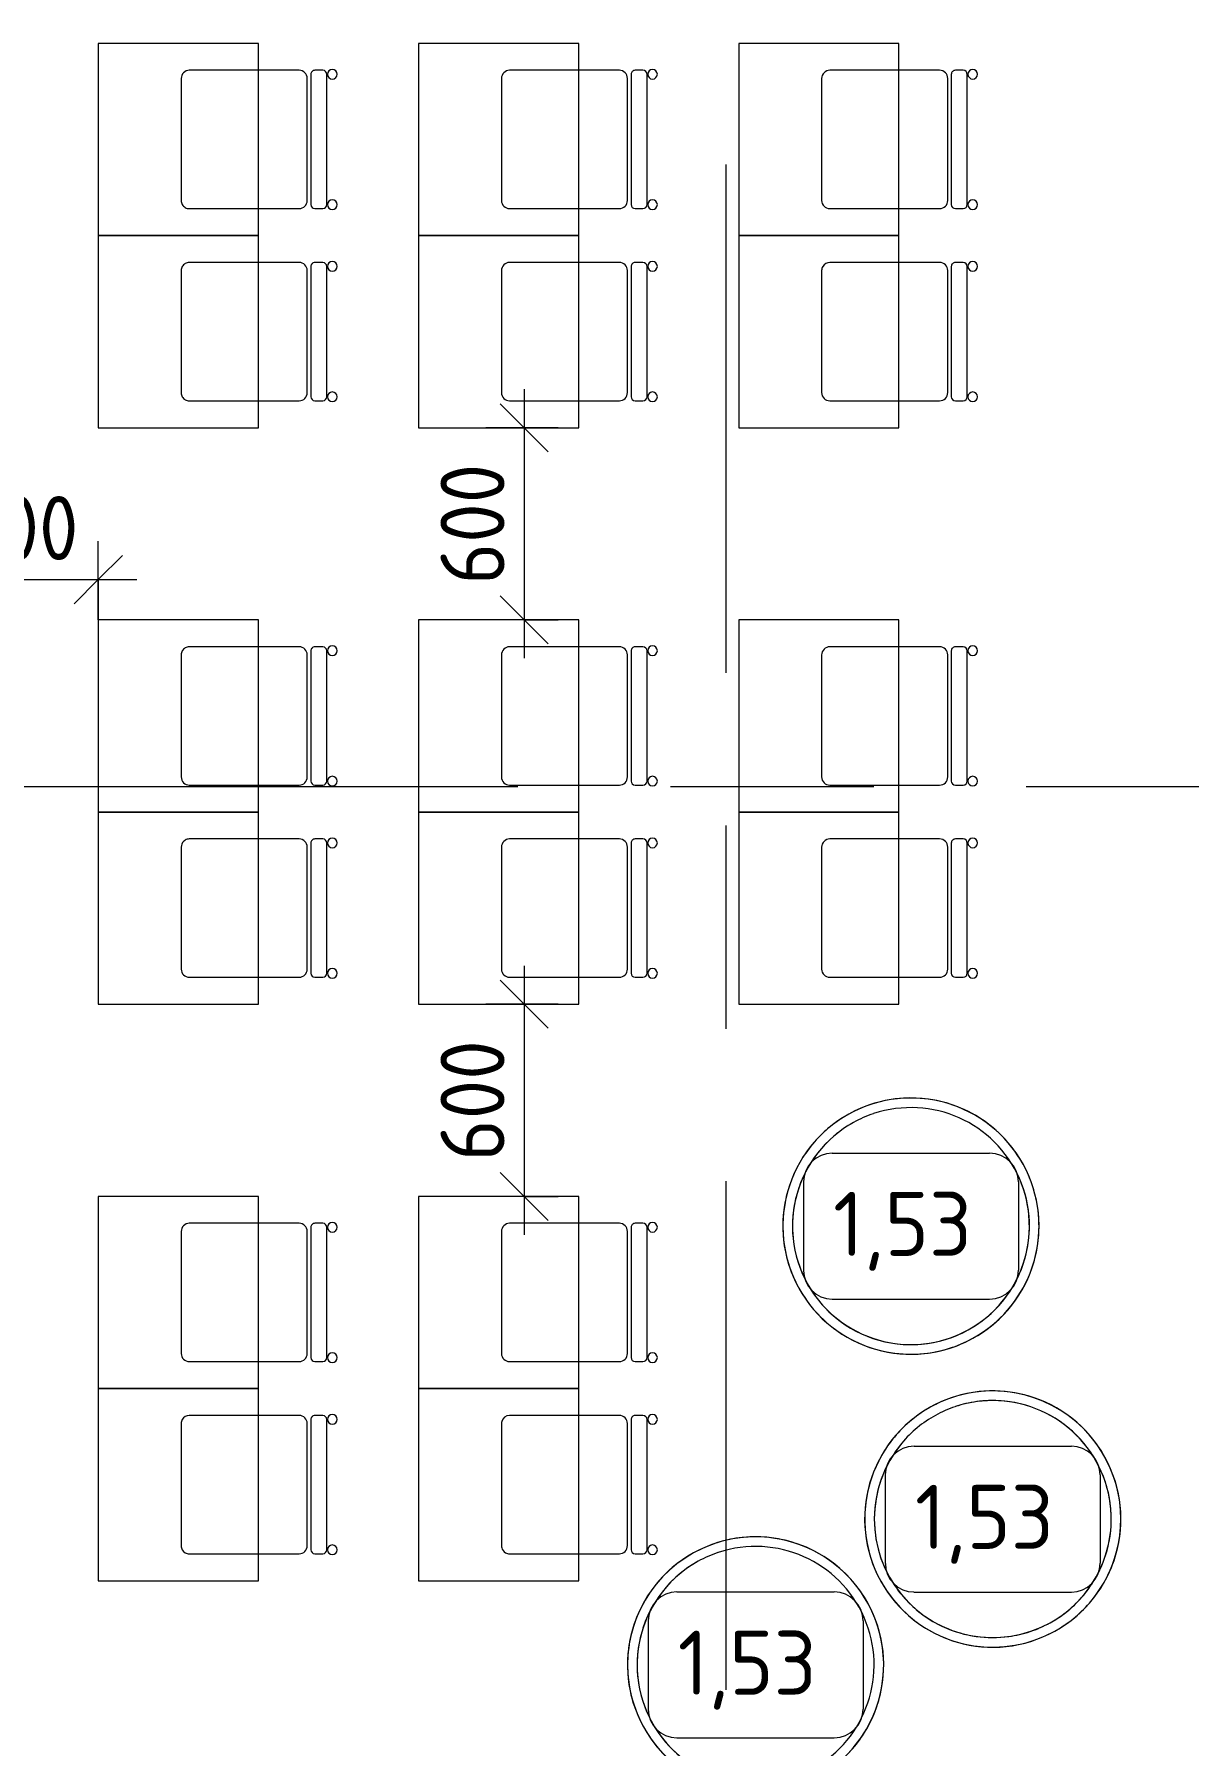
# Model space of a CAD drawing. Header units: millimetres. Extents: x 957 to 228198, y -8553 to 29000.
# Drawn here: x 42052 to 45657, y 605 to 5949 of the extents above; entities that cross this region are included whole.
import ezdxf

# ---------------------------------------------------------------- set-up
doc = ezdxf.new("R2010")
doc.units = ezdxf.units.MM
doc.linetypes.add('Осевая', pattern=[3175, 635, -476.25, 1587.5, -476.25])
for name, color, linetype, lineweight in [('A-ANNO-DIMS', 7, 'Continuous', 9), ('A-ANNO-DIMS-100', 7, 'Continuous', 9), ('I-FURN-IDEN', 7, 'Continuous', 9), ('Оси-2', 7, 'Осевая', 9)]:
    doc.layers.add(name, color=color, linetype=linetype, lineweight=lineweight)
doc.layers.add('I-FURN-1', color=9, linetype='Continuous', lineweight=9, true_color=0x808080)
doc.styles.add('GOST Common_3', font='GOST_Common.ttf', dxfattribs={"height": 200})
doc.styles.add('ISOCPEUR_3', font='isocpeur.ttf', dxfattribs={"width": 0.9, "height": 200})
doc.dimstyles.new('ISO-2_0_0_9К_Средний_округл2_1', dxfattribs={"dimscale": 304.8, "dimtxt": 199.196235, "dimasz": 0.492126, "dimexe": 0.393701, "dimexo": 0, "dimgap": 0, "dimtad": 1, "dimdec": 0, "dimrnd": 10, "dimzin": 0, "dimdsep": 46, "dimtxsty": 'ISOCPEUR_3', "dimblk1": 'OBLIQUE', "dimblk2": 'OBLIQUE', "dimsah": 1, "dimcen": 0.09, "dimdle": 0.393701, "dimazin": 0, "dimtfac": 1, "dimtdec": 4, "dimtix": 1, "dimtmove": 0, "dimatfit": 3, "dimfxl": 1, "dimtvp": 1, "dimtolj": 1, "dimtzin": 0, "dimarcsym": 2})

# ---------------------------------------------------------------- blocks, each defined once
blk = doc.blocks.new('ПУФ - 1_53-V96-План расстановки мебели и оборудования 3 этажа в осях 12-23')
at = {"layer": 'I-FURN-1'}
for radius, start, end in [(400, 0, 180), (400, 110, 140), (400, 80, 110), (400, 60, 80), (370, 84.7059, 180), (370, 0, 180), (370, 52.9412, 84.7059), (400, 40, 60), (370, 31.7647, 52.9412), (400, 140, 170), (400, 20, 40), (370, 0, 31.7647), (400, 10, 20), (400, 170, 180), (400, 0, 10), (400, 180, 360), (400, 180, 220), (370, 180, 243.5294), (370, 180, 349.4118), (370, 349.5929, 0), (400, 340, 0), (370, 349.5929, 360), (370, 264.7059, 349.4118), (400, 310, 340), (400, 220, 250), (400, 280, 310), (370, 243.5294, 264.7059), (400, 250, 280)]:
    blk.add_arc((0, 0), radius, start, end, dxfattribs=at)
blk = doc.blocks.new('ПУФ - 1_53-V99-План расстановки мебели и оборудования 3 этажа в осях 12-23')
at = {"layer": 'I-FURN-1'}
blk.add_line((345, 133.8), (345, 133.7), dxfattribs=at)
for radius, start, end in [(400, 0, 180), (400, 30, 180), (370, 21.2023, 180), (370, 116.4706, 127.0588), (370, 105.8824, 116.4706), (370, 95.2941, 105.8824), (370, 74.1176, 95.2941), (370, 31.7647, 74.1176), (370, 127.0588, 158.8235), (370, 21.1765, 31.7647), (400, 10, 30), (370, 158.8235, 169.4118), (370, 0, 21.1765), (370, 0, 21.1765), (370, 169.4118, 180), (400, 0, 10), (400, 180, 360), (400, 180, 200), (370, 180, 190.5882), (370, 180, 349.4118), (370, 349.5929, 0), (400, 350, 0), (370, 349.5929, 360), (370, 190.5882, 201.1765), (370, 338.8235, 349.4118), (400, 330, 350), (400, 200, 260), (370, 201.1765, 211.7647), (370, 328.2353, 338.8235), (370, 211.7647, 243.5294), (400, 260, 330), (370, 317.6471, 328.2353), (370, 296.4706, 317.6471), (370, 243.5294, 254.1176), (370, 254.1176, 296.4706)]:
    blk.add_arc((0, 0), radius, start, end, dxfattribs=at)
blk = doc.blocks.new('ПУФ - 1_53-V100-План расстановки мебели и оборудования 3 этажа в осях 12-23')
at = {"layer": 'I-FURN-1'}
for radius, start, end in [(400, 0, 180), (400, 0, 140), (370, 0, 180), (370, 52.9412, 158.8235), (370, 0, 52.9412), (400, 140, 150), (400, 150, 180), (370, 158.8235, 180), (400, 180, 360), (400, 180, 290), (370, 180, 264.7059), (370, 180, 349.4118), (400, 290, 0), (370, 349.5929, 0), (370, 349.5929, 360), (370, 264.7059, 349.4118)]:
    blk.add_arc((0, 0), radius, start, end, dxfattribs=at)
blk = doc.blocks.new('Стол базовый прямоугольный - 1_7а-25476368-План расстановки мебели и оборудования 3 этажа в осях 12-23')
at = {"layer": 'I-FURN-1'}
for p, q in [((250, 300), (-250, 300)), ((-250, 300), (-250, -300)), ((250, -300), (250, 300)), ((-250, -300), (250, -300))]:
    blk.add_line(p, q, dxfattribs=at)
blk = doc.blocks.new('Стул Breuer - 1_9а-V101-План расстановки мебели и оборудования 3 этажа в осях 12-23')
at = {"layer": 'I-FURN-1'}
for p, q in [((-215.9, 215.9), (-215.9, 0)), ((190.5, 241.3), (-190.5, 241.3)), ((215.9, 0), (215.9, 215.9)), ((-215.9, 0), (-215.9, -127)), ((215.9, -127), (215.9, 0)), ((-190.5, -152.4), (190.5, -152.4)), ((-215.9, -176.2), (-215.9, -200.8)), ((203.2, -163.5), (-203.2, -163.5)), ((-203.2, -213.5), (203.2, -213.5)), ((215.9, -200.8), (215.9, -176.2))]:
    blk.add_line(p, q, dxfattribs=at)
for centre, radius, start, end in [((-190.5, 215.9), 25.4, 165, 180), ((-190.5, 215.9), 25.4, 150, 165), ((-190.5, 215.9), 25.4, 135, 150), ((-190.5, 215.9), 25.4, 120, 135), ((-190.5, 215.9), 25.4, 90, 120), ((190.5, 215.9), 25.4, 45, 90), ((190.5, 215.9), 25.4, 0, 45), ((-190.5, -127), 25.4, 180, 270), ((190.5, -127), 25.4, 270, 360), ((-203.2, -176.2), 12.7, 90, 180), ((-203.2, -200.8), 12.7, 180, 270), ((203.2, -176.2), 12.7, 360, 90), ((203.2, -200.8), 12.7, 270, 360), ((-203.5, -230.6), 15.1, 360, 180), ((-203.5, -230.6), 15.1, 180, 360), ((203.7, -230.6), 15.1, 360, 180), ((203.7, -230.6), 15.1, 180, 360)]:
    blk.add_arc(centre, radius, start, end, dxfattribs=at)
blk = doc.blocks.new('Стул Breuer - 1_9а-V102-План расстановки мебели и оборудования 3 этажа в осях 12-23')
at = {"layer": 'I-FURN-1'}
for p, q in [((-215.9, 215.9), (-215.9, 0)), ((190.5, 241.3), (-190.5, 241.3)), ((215.9, 0), (215.9, 215.9)), ((-215.9, 0), (-215.9, -127)), ((215.9, -127), (215.9, 0)), ((-190.5, -152.4), (190.5, -152.4)), ((-215.9, -176.2), (-215.9, -200.8)), ((203.2, -163.5), (-203.2, -163.5)), ((-203.2, -213.5), (203.2, -213.5)), ((215.9, -200.8), (215.9, -176.2))]:
    blk.add_line(p, q, dxfattribs=at)
for centre, radius, start, end in [((-190.5, 215.9), 25.4, 165, 180), ((-190.5, 215.9), 25.4, 150, 165), ((-190.5, 215.9), 25.4, 135, 150), ((-190.5, 215.9), 25.4, 120, 135), ((-190.5, 215.9), 25.4, 105, 120), ((-190.5, 215.9), 25.4, 90, 105), ((190.5, 215.9), 25.4, 75, 90), ((190.5, 215.9), 25.4, 60, 75), ((190.5, 215.9), 25.4, 45, 60), ((190.5, 215.9), 25.4, 30, 45), ((190.5, 215.9), 25.4, 15, 30), ((190.5, 215.9), 25.4, 0, 15), ((-190.5, -127), 25.4, 180, 270), ((190.5, -127), 25.4, 270, 360), ((-203.2, -176.2), 12.7, 90, 180), ((-203.2, -200.8), 12.7, 180, 270), ((203.2, -176.2), 12.7, 360, 90), ((203.2, -200.8), 12.7, 270, 360), ((-203.5, -230.6), 15.1, 360, 180), ((-203.5, -230.6), 15.1, 180, 360), ((203.7, -230.6), 15.1, 360, 180), ((203.7, -230.6), 15.1, 180, 360)]:
    blk.add_arc(centre, radius, start, end, dxfattribs=at)
blk = doc.blocks.new('Стул Breuer - 1_9а-V106-План расстановки мебели и оборудования 3 этажа в осях 12-23')
at = {"layer": 'I-FURN-1'}
for p, q in [((-215.9, 215.9), (-215.9, 0)), ((190.5, 241.3), (-190.5, 241.3)), ((215.9, 0), (215.9, 215.9)), ((-215.9, 0), (-215.9, -127)), ((215.9, -127), (215.9, 0)), ((-190.5, -152.4), (190.5, -152.4)), ((-215.9, -176.2), (-215.9, -200.8)), ((203.2, -163.5), (-203.2, -163.5)), ((-203.2, -213.5), (203.2, -213.5)), ((215.9, -200.8), (215.9, -176.2))]:
    blk.add_line(p, q, dxfattribs=at)
for centre, radius, start, end in [((-190.5, 215.9), 25.4, 165, 180), ((-190.5, 215.9), 25.4, 105, 165), ((-190.5, 215.9), 25.4, 90, 105), ((190.5, 215.9), 25.4, 60, 90), ((190.5, 215.9), 25.4, 0, 60), ((-190.5, -127), 25.4, 180, 270), ((190.5, -127), 25.4, 270, 360), ((-203.2, -176.2), 12.7, 90, 180), ((-203.2, -200.8), 12.7, 180, 270), ((203.2, -176.2), 12.7, 360, 90), ((203.2, -200.8), 12.7, 270, 360), ((-203.5, -230.6), 15.1, 360, 180), ((-203.5, -230.6), 15.1, 180, 360), ((203.7, -230.6), 15.1, 360, 180), ((203.7, -230.6), 15.1, 180, 360)]:
    blk.add_arc(centre, radius, start, end, dxfattribs=at)
blk = doc.blocks.new('Стул Breuer - 1_9а-V107-План расстановки мебели и оборудования 3 этажа в осях 12-23')
at = {"layer": 'I-FURN-1'}
for p, q in [((-215.9, 215.9), (-215.9, 0)), ((190.5, 241.3), (-190.5, 241.3)), ((215.9, 0), (215.9, 215.9)), ((-215.9, 0), (-215.9, -127)), ((215.9, -127), (215.9, 0)), ((-190.5, -152.4), (190.5, -152.4)), ((-215.9, -176.2), (-215.9, -200.8)), ((203.2, -163.5), (-203.2, -163.5)), ((-203.2, -213.5), (203.2, -213.5)), ((215.9, -200.8), (215.9, -176.2))]:
    blk.add_line(p, q, dxfattribs=at)
for centre, radius, start, end in [((-190.5, 215.9), 25.4, 90, 180), ((190.5, 215.9), 25.4, 60, 90), ((190.5, 215.9), 25.4, 30, 60), ((190.5, 215.9), 25.4, 0, 30), ((-190.5, -127), 25.4, 180, 270), ((190.5, -127), 25.4, 270, 360), ((-203.2, -176.2), 12.7, 90, 180), ((-203.2, -200.8), 12.7, 180, 270), ((203.2, -176.2), 12.7, 360, 90), ((203.2, -200.8), 12.7, 270, 360), ((-203.5, -230.6), 15.1, 360, 180), ((-203.5, -230.6), 15.1, 180, 360), ((203.7, -230.6), 15.1, 360, 180), ((203.7, -230.6), 15.1, 180, 360)]:
    blk.add_arc(centre, radius, start, end, dxfattribs=at)
blk = doc.blocks.new('Стул Breuer - 1_9а-V108-План расстановки мебели и оборудования 3 этажа в осях 12-23')
at = {"layer": 'I-FURN-1'}
for p, q in [((-215.9, 215.9), (-215.9, 0)), ((190.5, 241.3), (-190.5, 241.3)), ((215.9, 0), (215.9, 215.9)), ((-215.9, 0), (-215.9, -127)), ((215.9, -127), (215.9, 0)), ((-190.5, -152.4), (190.5, -152.4)), ((-215.9, -176.2), (-215.9, -200.8)), ((203.2, -163.5), (-203.2, -163.5)), ((-203.2, -213.5), (203.2, -213.5)), ((215.9, -200.8), (215.9, -176.2))]:
    blk.add_line(p, q, dxfattribs=at)
for centre, radius, start, end in [((-190.5, 215.9), 25.4, 90, 180), ((190.5, 215.9), 25.4, 45, 90), ((190.5, 215.9), 25.4, 15, 45), ((190.5, 215.9), 25.4, 0, 15), ((-190.5, -127), 25.4, 180, 270), ((190.5, -127), 25.4, 270, 360), ((-203.2, -176.2), 12.7, 90, 180), ((-203.2, -200.8), 12.7, 180, 270), ((203.2, -176.2), 12.7, 360, 90), ((203.2, -200.8), 12.7, 270, 360), ((-203.5, -230.6), 15.1, 360, 180), ((-203.5, -230.6), 15.1, 180, 360), ((203.7, -230.6), 15.1, 360, 180), ((203.7, -230.6), 15.1, 180, 360)]:
    blk.add_arc(centre, radius, start, end, dxfattribs=at)
blk = doc.blocks.new('Стул Breuer - 1_9а-V78-План расстановки мебели и оборудования 3 этажа в осях 12-23')
at = {"layer": 'I-FURN-1'}
for p, q in [((-215.9, 215.9), (-215.9, 0)), ((190.5, 241.3), (-190.5, 241.3)), ((215.9, 0), (215.9, 215.9)), ((-215.9, 0), (-215.9, -127)), ((215.9, -127), (215.9, 0)), ((-190.5, -152.4), (190.5, -152.4)), ((-215.9, -176.2), (-215.9, -200.8)), ((203.2, -163.5), (-203.2, -163.5)), ((-203.2, -213.5), (203.2, -213.5)), ((215.9, -200.8), (215.9, -176.2))]:
    blk.add_line(p, q, dxfattribs=at)
for centre, radius, start, end in [((-190.5, 215.9), 25.4, 90, 180), ((190.5, 215.9), 25.4, 0, 90), ((-190.5, -127), 25.4, 180, 270), ((190.5, -127), 25.4, 270, 360), ((-203.2, -176.2), 12.7, 90, 180), ((-203.2, -200.8), 12.7, 180, 270), ((203.2, -176.2), 12.7, 360, 90), ((203.2, -200.8), 12.7, 270, 360), ((-203.5, -230.6), 15.1, 360, 180), ((-203.5, -230.6), 15.1, 180, 360), ((203.7, -230.6), 15.1, 360, 180), ((203.7, -230.6), 15.1, 180, 360)]:
    blk.add_arc(centre, radius, start, end, dxfattribs=at)
blk = doc.blocks.new('Стул Breuer - 1_9а-V109-План расстановки мебели и оборудования 3 этажа в осях 12-23')
at = {"layer": 'I-FURN-1'}
for p, q in [((-215.9, 215.9), (-215.9, 0)), ((190.5, 241.3), (-190.5, 241.3)), ((215.9, 0), (215.9, 215.9)), ((-215.9, 0), (-215.9, -127)), ((215.9, -127), (215.9, 0)), ((-190.5, -152.4), (190.5, -152.4)), ((-215.9, -176.2), (-215.9, -200.8)), ((203.2, -163.5), (-203.2, -163.5)), ((-203.2, -213.5), (203.2, -213.5)), ((215.9, -200.8), (215.9, -176.2))]:
    blk.add_line(p, q, dxfattribs=at)
for centre, radius, start, end in [((-190.5, 215.9), 25.4, 150, 180), ((-190.5, 215.9), 25.4, 105, 150), ((-190.5, 215.9), 25.4, 90, 105), ((190.5, 215.9), 25.4, 75, 90), ((190.5, 215.9), 25.4, 0, 75), ((-190.5, -127), 25.4, 180, 270), ((190.5, -127), 25.4, 270, 360), ((-203.2, -176.2), 12.7, 90, 180), ((-203.2, -200.8), 12.7, 180, 270), ((203.2, -176.2), 12.7, 360, 90), ((203.2, -200.8), 12.7, 270, 360), ((-203.5, -230.6), 15.1, 360, 180), ((-203.5, -230.6), 15.1, 180, 360), ((203.7, -230.6), 15.1, 360, 180), ((203.7, -230.6), 15.1, 180, 360)]:
    blk.add_arc(centre, radius, start, end, dxfattribs=at)
blk = doc.blocks.new('Стул Breuer - 1_9а-V110-План расстановки мебели и оборудования 3 этажа в осях 12-23')
at = {"layer": 'I-FURN-1'}
for p, q in [((-215.9, 215.9), (-215.9, 0)), ((190.5, 241.3), (-190.5, 241.3)), ((215.9, 0), (215.9, 215.9)), ((-215.9, 0), (-215.9, -127)), ((215.9, -127), (215.9, 0)), ((-190.5, -152.4), (190.5, -152.4)), ((-215.9, -176.2), (-215.9, -200.8)), ((203.2, -163.5), (-203.2, -163.5)), ((-203.2, -213.5), (203.2, -213.5)), ((215.9, -200.8), (215.9, -176.2))]:
    blk.add_line(p, q, dxfattribs=at)
for centre, radius, start, end in [((-190.5, 215.9), 25.4, 90, 180), ((190.5, 215.9), 25.4, 45, 90), ((190.5, 215.9), 25.4, 0, 45), ((-190.5, -127), 25.4, 180, 270), ((190.5, -127), 25.4, 270, 360), ((-203.2, -176.2), 12.7, 90, 180), ((-203.2, -200.8), 12.7, 180, 270), ((203.2, -176.2), 12.7, 360, 90), ((203.2, -200.8), 12.7, 270, 360), ((-203.5, -230.6), 15.1, 360, 180), ((-203.5, -230.6), 15.1, 180, 360), ((203.7, -230.6), 15.1, 360, 180), ((203.7, -230.6), 15.1, 180, 360)]:
    blk.add_arc(centre, radius, start, end, dxfattribs=at)
blk = doc.blocks.new('Стул Breuer - 1_9а-25403171-План расстановки мебели и оборудования 3 этажа в осях 12-23')
at = {"layer": 'I-FURN-1'}
for p, q in [((-215.9, 215.9), (-215.9, 0)), ((190.5, 241.3), (-190.5, 241.3)), ((215.9, 0), (215.9, 215.9)), ((-215.9, 0), (-215.9, -127)), ((215.9, -127), (215.9, 0)), ((-190.5, -152.4), (190.5, -152.4)), ((-215.9, -176.2), (-215.9, -200.8)), ((203.2, -163.5), (-203.2, -163.5)), ((-203.2, -213.5), (203.2, -213.5)), ((215.9, -200.8), (215.9, -176.2))]:
    blk.add_line(p, q, dxfattribs=at)
for centre, radius, start, end in [((-190.5, 215.9), 25.4, 90, 180), ((190.5, 215.9), 25.4, 0, 90), ((-190.5, -127), 25.4, 180, 270), ((190.5, -127), 25.4, 270, 360), ((-203.2, -176.2), 12.7, 90, 180), ((-203.2, -200.8), 12.7, 180, 270), ((203.2, -176.2), 12.7, 360, 90), ((203.2, -200.8), 12.7, 270, 360), ((-203.5, -230.6), 15.1, 360, 180), ((-203.5, -230.6), 15.1, 180, 360), ((203.7, -230.6), 15.1, 360, 180), ((203.7, -230.6), 15.1, 180, 360)]:
    blk.add_arc(centre, radius, start, end, dxfattribs=at)
blk = doc.blocks.new('Стул Breuer - 1_9а-V79-План расстановки мебели и оборудования 3 этажа в осях 12-23')
at = {"layer": 'I-FURN-1'}
for p, q in [((-215.9, 215.9), (-215.9, 0)), ((190.5, 241.3), (-190.5, 241.3)), ((215.9, 0), (215.9, 215.9)), ((-215.9, 0), (-215.9, -127)), ((215.9, -127), (215.9, 0)), ((-190.5, -152.4), (190.5, -152.4)), ((-215.9, -176.2), (-215.9, -200.8)), ((203.2, -163.5), (-203.2, -163.5)), ((-203.2, -213.5), (203.2, -213.5)), ((215.9, -200.8), (215.9, -176.2))]:
    blk.add_line(p, q, dxfattribs=at)
for centre, radius, start, end in [((-190.5, 215.9), 25.4, 90, 180), ((190.5, 215.9), 25.4, 0, 90), ((-190.5, -127), 25.4, 180, 270), ((190.5, -127), 25.4, 270, 360), ((-203.2, -176.2), 12.7, 90, 180), ((-203.2, -200.8), 12.7, 180, 270), ((203.2, -176.2), 12.7, 360, 90), ((203.2, -200.8), 12.7, 270, 360), ((-203.5, -230.6), 15.1, 360, 180), ((-203.5, -230.6), 15.1, 180, 360), ((203.7, -230.6), 15.1, 360, 180), ((203.7, -230.6), 15.1, 180, 360)]:
    blk.add_arc(centre, radius, start, end, dxfattribs=at)
blk = doc.blocks.new('Стул Breuer - 1_9а-V111-План расстановки мебели и оборудования 3 этажа в осях 12-23')
at = {"layer": 'I-FURN-1'}
for p, q in [((-215.9, 215.9), (-215.9, 0)), ((190.5, 241.3), (-190.5, 241.3)), ((215.9, 0), (215.9, 215.9)), ((-215.9, 0), (-215.9, -127)), ((215.9, -127), (215.9, 0)), ((-190.5, -152.4), (190.5, -152.4)), ((-215.9, -176.2), (-215.9, -200.8)), ((203.2, -163.5), (-203.2, -163.5)), ((-203.2, -213.5), (203.2, -213.5)), ((215.9, -200.8), (215.9, -176.2))]:
    blk.add_line(p, q, dxfattribs=at)
for centre, radius, start, end in [((-190.5, 215.9), 25.4, 90, 180), ((190.5, 215.9), 25.4, 60, 90), ((190.5, 215.9), 25.4, 0, 60), ((-190.5, -127), 25.4, 180, 270), ((190.5, -127), 25.4, 270, 360), ((-203.2, -176.2), 12.7, 90, 180), ((-203.2, -200.8), 12.7, 180, 270), ((203.2, -176.2), 12.7, 360, 90), ((203.2, -200.8), 12.7, 270, 360), ((-203.5, -230.6), 15.1, 360, 180), ((-203.5, -230.6), 15.1, 180, 360), ((203.7, -230.6), 15.1, 360, 180), ((203.7, -230.6), 15.1, 180, 360)]:
    blk.add_arc(centre, radius, start, end, dxfattribs=at)
blk = doc.blocks.new('Марка_Мебель - В прямоуг_Balcon_Марка-25523697-План расстановки мебели и оборудования 3 этажа в осях 12-23')
at = {"layer": 'I-FURN-IDEN'}
for p, q in [((-2.455, 2.278), (2.455, 2.278)), ((-3.355, 1.378), (-3.355, -1.384)), ((3.355, 1.378), (3.355, -1.378)), ((-2.461, -2.278), (2.455, -2.278))]:
    blk.add_line(p, q, dxfattribs=at)
for centre, radius, start, end in [((-2.455, 1.378), 0.9, 90, 180), ((2.455, 1.378), 0.9, 0, 90), ((-2.461, -1.384), 0.893, 180, 270), ((2.455, -1.378), 0.9, 270, 0)]:
    blk.add_arc(centre, radius, start, end, dxfattribs=at)
blk = doc.blocks.new('DIMBLOCK15-План расстановки мебели и оборудования 3 этажа в осях 12-23')
at = {"layer": 'A-ANNO-DIMS-100'}
for p, q in [((41751.8, 4038.9), (41751.8, 4365.7)), ((42251.8, 4120.1), (42251.8, 4365.7)), ((41631.8, 4245.7), (42371.8, 4245.7)), ((41751.8, 4245.7), (41751.8, 4038.9)), ((42251.8, 4245.7), (42251.8, 4120.1))]:
    blk.add_line(p, q, dxfattribs=at)
at = {"layer": 'A-ANNO-DIMS-100', "lineweight": 20}
for p, q in [((41751.8, 4245.7), (41826.8, 4320.7)), ((42251.8, 4245.7), (42326.8, 4320.7)), ((41751.8, 4245.7), (41676.8, 4170.7)), ((42251.8, 4245.7), (42176.8, 4170.7))]:
    blk.add_line(p, q, dxfattribs=at)
at = {"layer": 'A-ANNO-DIMS-100', "color": 0, "insert": (41812.1, 4506.9), "char_height": 200, "width": 455.087, "attachment_point": 1, "line_spacing_factor": 1.149209, "style": 'ISOCPEUR_3'}
blk.add_mtext('500', dxfattribs=at)
blk = doc.blocks.new('_Oblique')
at = {"color": 0, "linetype": 'ByBlock', "lineweight": -2}
blk.add_line((-0.5, -0.5), (0.5, 0.5), dxfattribs=at)
blk = doc.blocks.new('DIMBLOCK16-План расстановки мебели и оборудования 3 этажа в осях 12-23')
at = {"layer": 'A-ANNO-DIMS-100', "lineweight": 20}
for p, q in [((43581.4, 2920.1), (43506.4, 2995.1)), ((43581.4, 2920.1), (43656.4, 2845.1)), ((43581.4, 2320.1), (43506.4, 2395.1)), ((43581.4, 2320.1), (43656.4, 2245.1))]:
    blk.add_line(p, q, dxfattribs=at)
at = {"layer": 'A-ANNO-DIMS-100'}
for p, q in [((43581.4, 3040.1), (43581.4, 2200.1)), ((43687.5, 2920.1), (43461.4, 2920.1)), ((43581.4, 2920.1), (43687.5, 2920.1)), ((43687.5, 2320.1), (43461.4, 2320.1)), ((43581.4, 2320.1), (43687.5, 2320.1))]:
    blk.add_line(p, q, dxfattribs=at)
at = {"layer": 'A-ANNO-DIMS-100', "color": 0, "insert": (43320.2, 2430.5), "char_height": 200, "width": 455.087, "attachment_point": 1, "rotation": 90, "line_spacing_factor": 1.149209, "style": 'ISOCPEUR_3'}
blk.add_mtext('600', dxfattribs=at)
blk = doc.blocks.new('DIMBLOCK17-План расстановки мебели и оборудования 3 этажа в осях 12-23')
at = {"layer": 'A-ANNO-DIMS-100'}
for p, q in [((43581.4, 4840.1), (43581.4, 4000.1)), ((43687.5, 4720.1), (43461.4, 4720.1)), ((43581.4, 4720.1), (43687.5, 4720.1)), ((43687.5, 4120.1), (43461.4, 4120.1)), ((43581.4, 4120.1), (43687.5, 4120.1))]:
    blk.add_line(p, q, dxfattribs=at)
at = {"layer": 'A-ANNO-DIMS-100', "lineweight": 20}
for p, q in [((43581.4, 4720.1), (43506.4, 4795.1)), ((43581.4, 4720.1), (43656.4, 4645.1)), ((43581.4, 4120.1), (43506.4, 4195.1)), ((43581.4, 4120.1), (43656.4, 4045.1))]:
    blk.add_line(p, q, dxfattribs=at)
at = {"layer": 'A-ANNO-DIMS-100', "color": 0, "insert": (43320.2, 4230.5), "char_height": 200, "width": 455.087, "attachment_point": 1, "rotation": 90, "line_spacing_factor": 1.149209, "style": 'ISOCPEUR_3'}
blk.add_mtext('600', dxfattribs=at)

msp = doc.modelspace()

# ---------------------------------------------------------------- linework, layer by layer
at = {"layer": 'Оси-2'}
for p, q in [((44212.4, -331.5), (44212.4, 24850)), ((28163.2, 3600), (72002.4, 3600))]:
    msp.add_line(p, q, dxfattribs=at)

# ---------------------------------------------------------------- block references
at = {"layer": 'I-FURN-1'}
for p in [(42501.8, 5620.1), (43501.8, 5620.1), (44501.8, 5620.1), (42501.8, 5020.1), (43501.8, 5020.1), (44501.8, 5020.1), (42501.8, 3820.1), (43501.8, 3820.1), (44501.8, 3820.1), (42501.8, 3220.1), (43501.8, 3220.1), (44501.8, 3220.1), (42501.8, 2020.1), (43501.8, 2020.1), (42501.8, 1420.1), (43501.8, 1420.1)]:
    msp.add_blockref('Стол базовый прямоугольный - 1_7а-25476368-План расстановки мебели и оборудования 3 этажа в осях 12-23', p, dxfattribs=at)
for name, p, rotation in [('Стул Breuer - 1_9а-V101-План расстановки мебели и оборудования 3 этажа в осях 12-23', (42751.8, 5620.1), 89.99999999999959), ('Стул Breuer - 1_9а-25403171-План расстановки мебели и оборудования 3 этажа в осях 12-23', (43751.8, 5620.1), 89.99999999999959), ('Стул Breuer - 1_9а-25403171-План расстановки мебели и оборудования 3 этажа в осях 12-23', (44751.8, 5620.1), 89.99999999999959), ('Стул Breuer - 1_9а-V102-План расстановки мебели и оборудования 3 этажа в осях 12-23', (42751.8, 5020.1), 89.99999999999959), ('Стул Breuer - 1_9а-25403171-План расстановки мебели и оборудования 3 этажа в осях 12-23', (43751.8, 5020.1), 89.99999999999959), ('Стул Breuer - 1_9а-V111-План расстановки мебели и оборудования 3 этажа в осях 12-23', (44751.8, 5020.1), 89.99999999999959), ('Стул Breuer - 1_9а-V107-План расстановки мебели и оборудования 3 этажа в осях 12-23', (42751.8, 3820.1), 89.99999999999959), ('Стул Breuer - 1_9а-V110-План расстановки мебели и оборудования 3 этажа в осях 12-23', (43751.8, 3820.1), 89.99999999999959), ('Стул Breuer - 1_9а-V79-План расстановки мебели и оборудования 3 этажа в осях 12-23', (44751.8, 3820.1), 89.99999999999959), ('Стул Breuer - 1_9а-V108-План расстановки мебели и оборудования 3 этажа в осях 12-23', (42751.8, 3220.1), 89.99999999999959), ('Стул Breuer - 1_9а-25403171-План расстановки мебели и оборудования 3 этажа в осях 12-23', (43751.8, 3220.1), 89.99999999999959), ('Стул Breuer - 1_9а-V78-План расстановки мебели и оборудования 3 этажа в осях 12-23', (44751.8, 3220.1), 89.99999999999959), ('ПУФ - 1_53-V96-План расстановки мебели и оборудования 3 этажа в осях 12-23', (44789.3, 2227.3), 118.9499011641568), ('Стул Breuer - 1_9а-V78-План расстановки мебели и оборудования 3 этажа в осях 12-23', (42751.8, 2020.1), 89.99999999999959), ('Стул Breuer - 1_9а-25403171-План расстановки мебели и оборудования 3 этажа в осях 12-23', (43751.8, 2020.1), 89.99999999999959), ('ПУФ - 1_53-V99-План расстановки мебели и оборудования 3 этажа в осях 12-23', (45044.8, 1312.6), 118.9499011641568), ('Стул Breuer - 1_9а-V106-План расстановки мебели и оборудования 3 этажа в осях 12-23', (42751.8, 1420.1), 89.99999999999959), ('Стул Breuer - 1_9а-V109-План расстановки мебели и оборудования 3 этажа в осях 12-23', (43751.8, 1420.1), 89.99999999999959), ('ПУФ - 1_53-V100-План расстановки мебели и оборудования 3 этажа в осях 12-23', (44304.2, 857.1), 118.9499011641568)]:
    msp.add_blockref(name, p, dxfattribs=dict(at, rotation=rotation))
at = {"layer": 'I-FURN-IDEN', "xscale": 99.99999999999993, "yscale": 99.99999999999993, "zscale": 99.99999999999993}
for p in [(44789.3, 2227.3), (45044.8, 1312.6), (44304.2, 857.1)]:
    msp.add_blockref('Марка_Мебель - В прямоуг_Balcon_Марка-25523697-План расстановки мебели и оборудования 3 этажа в осях 12-23', p, dxfattribs=at)

# ---------------------------------------------------------------- texts
at = {"layer": 'I-FURN-IDEN', "char_height": 200, "width": 553.164, "attachment_point": 1, "style": 'GOST Common_3'}
for insert in [(44546.3, 2334.3), (44801.8, 1419.6), (44061.2, 964.1)]:
    msp.add_mtext('1,53', dxfattribs=dict(at, insert=insert))

# ---------------------------------------------------------------- dimensions: what is measured, and where the dimension line sits
at = {"layer": 'A-ANNO-DIMS'}
for base, p1, p2, picture, middle in [((43581.4, 4120.1), (43687.5, 4720.1), (43687.5, 4120.1), 'DIMBLOCK17-План расстановки мебели и оборудования 3 этажа в осях 12-23', (43481.4, 4420.1)), ((43581.4, 2320.1), (43687.5, 2920.1), (43687.5, 2320.1), 'DIMBLOCK16-План расстановки мебели и оборудования 3 этажа в осях 12-23', (43481.4, 2620.1))]:
    dim = msp.add_linear_dim(base=base, p1=p1, p2=p2, angle=90, dimstyle='ISO-2_0_0_9К_Средний_округл2_1', override={"dimpost": '<>', "dimfxl": 600}, dxfattribs=at)
    dim.commit()
    dim.dimension.update_dxf_attribs({"geometry": picture, "text_midpoint": middle})
dim = msp.add_linear_dim(base=(42251.8, 4245.7), p1=(41751.8, 4038.9), p2=(42251.8, 4120.1), dimstyle='ISO-2_0_0_9К_Средний_округл2_1', override={"dimpost": '<>', "dimfxl": 506.549486}, dxfattribs=at)
dim.commit()
dim.dimension.update_dxf_attribs({"geometry": 'DIMBLOCK15-План расстановки мебели и оборудования 3 этажа в осях 12-23', "text_midpoint": (42001.8, 4345.7)})

doc.saveas('drawing.dxf')
